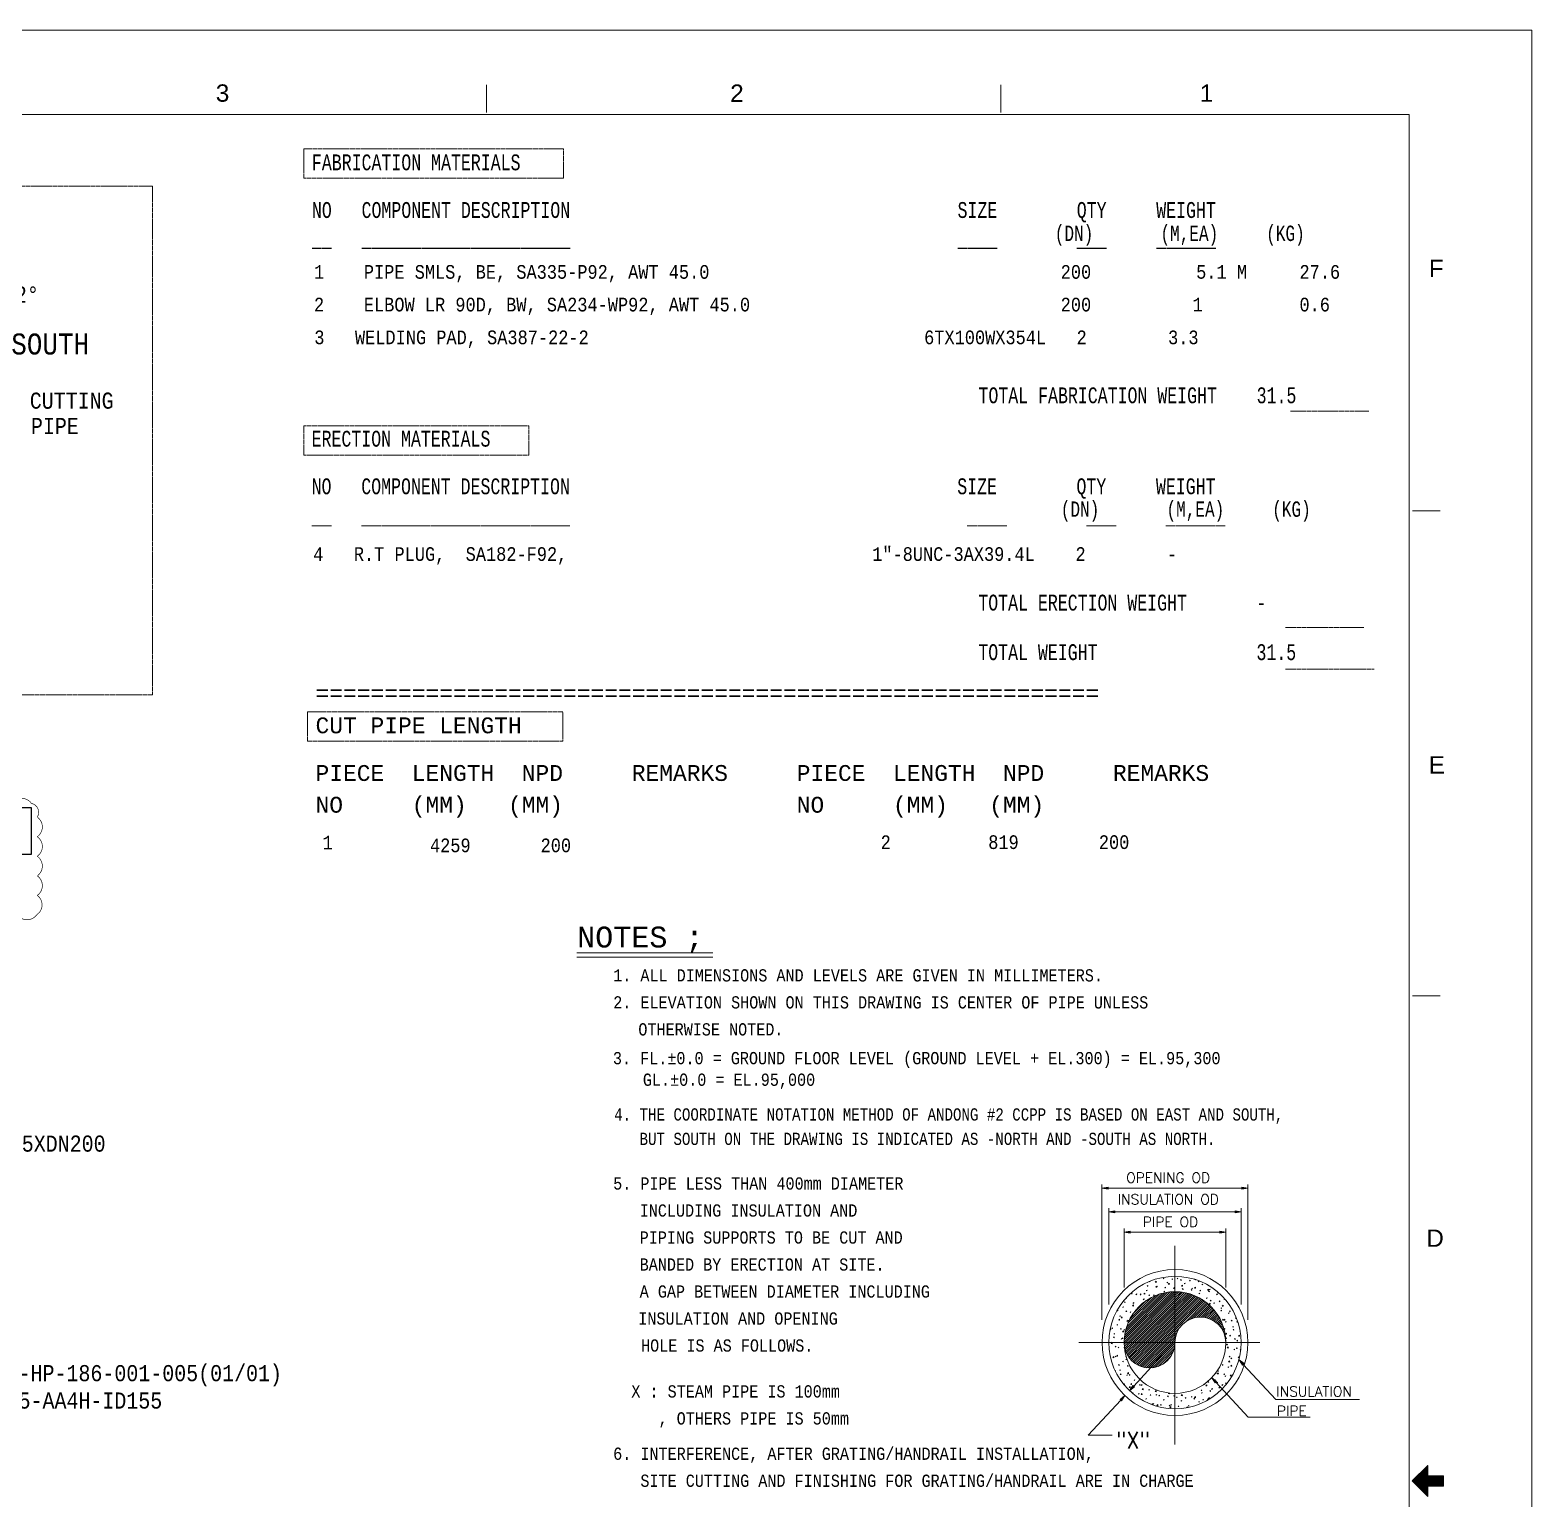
# Model space of a CAD drawing. Header units: inches. Extents: x 1155 to 1996, y 2 to 596.
# Drawn here: x 1689 to 1995.9, y 295.4 to 595.6 of the extents above; entities that cross this region are included whole.
import ezdxf
from ezdxf.enums import TextEntityAlignment as Align

# ---------------------------------------------------------------- set-up
doc = ezdxf.new("R2010")
doc.units = ezdxf.units.IN
doc.header["$MEASUREMENT"] = 0
doc.linetypes.add('Solid', pattern=[1, 1, 0])
for name, color, linetype in [('1', 7, 'Continuous'), ('13', 7, 'Continuous'), ('2', 2, 'Continuous'), ('3', 7, 'Continuous'), ('4', 7, 'Continuous'), ('BG 0 -1', 7, 'Continuous'), ('FRAME', 7, 'Continuous'), ('ISO-TEXT', 7, 'Continuous'), ('MAT-LIST', 7, 'Continuous'), ('Rev.4', 6, 'Continuous')]:
    doc.layers.add(name, color=color, linetype=linetype)
for name, color, linetype, lineweight in [('borderText', 2, 'Solid', 13), ('dimension', 2, 'Solid', 13), ('message', 2, 'Solid', 13)]:
    doc.layers.add(name, color=color, linetype=linetype, lineweight=lineweight)
doc.styles.add('Arial', font='arial.ttf')
doc.styles.add('fixedText', font='MONOTXT8.shx', dxfattribs={"width": 0.85})
doc.styles.add('MONOTXT', font='MONOTXT.shx', dxfattribs={"width": 0.8})
doc.styles.add('ROMANS', font='romans.shx', dxfattribs={"width": 0.8})

msp = doc.modelspace()

# ---------------------------------------------------------------- hatches: boundary and pattern name
at = {"layer": '13', "linetype": 'Continuous', "lineweight": 0}
for points in [[(1909.27, 359.09), (1909.27, 358.68), (1908.02, 358.89)], [(1936.61, 359.09), (1936.61, 358.68), (1937.86, 358.89)], [(1910.66, 354.24), (1910.66, 353.83), (1909.41, 354.03)], [(1935.21, 354.24), (1935.21, 353.83), (1936.46, 354.03)], [(1913.8, 350.1), (1913.8, 349.68), (1912.55, 349.89)], [(1932.08, 350.1), (1932.08, 349.68), (1933.33, 349.89)]]:
    msp.add_hatch(color=4, dxfattribs=at).paths.add_polyline_path(points)
at = {"layer": '4', "linetype": 'Continuous', "lineweight": 0}
for points in [[(1936.73, 322.74), (1936.05, 323.8), (1937.05, 323.03)], [(1931.13, 319.09), (1930.45, 320.15), (1931.45, 319.38)], [(1911.71, 315.72), (1912.71, 316.49), (1912.01, 315.44)], [(1914.66, 318.28), (1913.66, 317.5), (1914.36, 318.57)]]:
    msp.add_hatch(color=4, dxfattribs=at).paths.add_polyline_path(points)

# ---------------------------------------------------------------- linework, layer by layer
at = {"color": 4, "linetype": 'Continuous', "lineweight": 0}
for p, q in [((1922.93, 342.27), (1922.93, 327.34)), ((1912.55, 327.42), (1922.86, 337.74)), ((1912.56, 327.88), (1922.41, 337.73)), ((1912.6, 328.35), (1921.93, 337.69)), ((1917.06, 338), (1917.23, 338.07)), ((1917.06, 338), (1917.18, 337.92)), ((1917.18, 337.92), (1917.23, 338.07)), ((1917.27, 338.85), (1917.38, 338.99)), ((1917.27, 338.85), (1917.42, 338.84)), ((1917.42, 338.84), (1917.38, 338.99)), ((1917.67, 339.8), (1917.78, 339.73)), ((1917.78, 339.73), (1917.83, 339.88)), ((1918.92, 339.7), (1919.11, 339.9)), ((1918.92, 339.7), (1919.13, 339.67)), ((1919.06, 338.69), (1919.18, 338.84)), ((1919.06, 338.69), (1919.21, 338.68)), ((1919.13, 339.67), (1919.11, 339.9)), ((1919.16, 338.8), (1919.33, 338.88)), ((1919.16, 338.8), (1919.28, 338.73)), ((1919.21, 338.68), (1919.18, 338.84)), ((1919.28, 338.73), (1919.33, 338.88)), ((1920.51, 340.42), (1920.62, 340.57)), ((1920.51, 340.42), (1920.66, 340.4)), ((1920.66, 340.4), (1920.62, 340.57)), ((1920.65, 337.8), (1920.82, 337.87)), ((1920.65, 337.8), (1920.77, 337.72)), ((1920.77, 337.72), (1920.82, 337.87)), ((1920.85, 338.54), (1920.97, 338.68)), ((1920.85, 338.54), (1921, 338.53)), ((1921, 338.53), (1920.97, 338.68)), ((1921.26, 339.62), (1921.43, 339.68)), ((1921.26, 339.62), (1921.38, 339.53)), ((1921.38, 339.53), (1921.43, 339.68)), ((1921.58, 339.29), (1921.78, 339.49)), ((1921.58, 339.29), (1921.81, 339.25)), ((1921.81, 339.25), (1921.78, 339.49)), ((1922.3, 340.27), (1922.42, 340.4)), ((1922.3, 340.27), (1922.45, 340.25)), ((1922.45, 340.25), (1922.42, 340.4)), ((1922.65, 338.38), (1922.77, 338.53)), ((1922.65, 338.38), (1922.8, 338.37)), ((1922.75, 338.6), (1922.92, 338.68)), ((1922.75, 338.6), (1922.87, 338.53)), ((1922.8, 338.37), (1922.77, 338.53)), ((1922.87, 338.53), (1922.92, 338.68)), ((1922.93, 337.37), (1923.3, 337.73)), ((1922.93, 336.93), (1923.72, 337.7)), ((1922.93, 336.49), (1924.12, 337.67)), ((1923.36, 340.42), (1923.53, 340.49)), ((1923.36, 340.42), (1923.48, 340.34)), ((1923.48, 340.34), (1923.53, 340.49)), ((1924.1, 340.1), (1924.21, 340.25)), ((1924.1, 340.1), (1924.25, 340.09)), ((1924.25, 340.09), (1924.21, 340.25)), ((1924.26, 338.88), (1924.45, 339.08)), ((1924.26, 338.88), (1924.47, 338.84)), ((1924.35, 337.64), (1924.42, 337.67)), ((1924.41, 337.63), (1924.42, 337.67)), ((1924.43, 338.23), (1924.56, 338.37)), ((1924.43, 338.23), (1924.58, 338.22)), ((1924.47, 338.84), (1924.45, 339.08)), ((1924.58, 338.22), (1924.56, 338.37)), ((1924.85, 339.42), (1925.02, 339.48)), ((1924.85, 339.42), (1924.97, 339.33)), ((1924.97, 339.33), (1925.02, 339.48)), ((1925.88, 339.94), (1926.01, 340.09)), ((1925.88, 339.94), (1926.03, 339.93)), ((1926.03, 339.93), (1926.01, 340.09)), ((1926.23, 338.07), (1926.35, 338.22)), ((1926.23, 338.07), (1926.38, 338.05)), ((1926.35, 338.4), (1926.52, 338.48)), ((1926.35, 338.4), (1926.47, 338.33)), ((1926.38, 338.05), (1926.35, 338.22)), ((1926.47, 338.33), (1926.52, 338.48)), ((1926.92, 338.47), (1927.12, 338.67)), ((1926.92, 338.47), (1927.15, 338.43)), ((1926.95, 340.22), (1927.01, 340.24)), ((1926.95, 340.22), (1927.07, 340.14)), ((1927.07, 340.14), (1927.1, 340.22)), ((1927.15, 338.43), (1927.12, 338.67)), ((1927.68, 339.79), (1927.8, 339.93)), ((1927.68, 339.79), (1927.82, 339.78)), ((1927.82, 339.78), (1927.8, 339.93)), ((1928.02, 337.92), (1928.15, 338.05)), ((1928.02, 337.92), (1928.17, 337.89)), ((1928.17, 337.89), (1928.15, 338.05)), ((1928.45, 339.22), (1928.62, 339.28)), ((1928.45, 339.22), (1928.57, 339.13)), ((1928.57, 339.13), (1928.62, 339.28)), ((1929.58, 338.05), (1929.78, 338.25)), ((1929.58, 338.05), (1929.81, 338.02)), ((1929.81, 338.02), (1929.78, 338.25)), ((1929.82, 337.75), (1929.93, 337.89)), ((1929.82, 337.75), (1929.97, 337.74)), ((1929.93, 338.2), (1930.11, 338.28)), ((1929.93, 338.2), (1930.06, 338.13)), ((1929.97, 337.74), (1929.93, 337.89)), ((1930.06, 338.13), (1930.11, 338.28)), ((1931.61, 337.59), (1931.67, 337.68)), ((1912.25, 334.58), (1912.42, 334.64)), ((1912.25, 334.58), (1912.37, 334.49)), ((1912.37, 334.49), (1912.42, 334.64)), ((1912.58, 335.57), (1912.7, 335.7)), ((1912.58, 335.57), (1912.73, 335.55)), ((1912.66, 328.85), (1921.43, 337.63)), ((1912.73, 335.55), (1912.7, 335.7)), ((1912.75, 329.39), (1920.9, 337.54)), ((1912.87, 336.38), (1912.98, 336.3)), ((1912.88, 329.97), (1920.32, 337.4)), ((1912.9, 336.4), (1913.03, 336.45)), ((1912.92, 327.34), (1922.93, 337.37)), ((1912.98, 336.3), (1913.03, 336.45)), ((1913.07, 330.59), (1919.7, 337.22)), ((1913.32, 331.29), (1919, 336.97)), ((1913.36, 327.34), (1922.93, 336.93)), ((1913.71, 332.12), (1918.17, 336.58)), ((1913.8, 327.34), (1922.93, 336.49)), ((1914.02, 337.28), (1914.15, 337.43)), ((1914.02, 337.28), (1914.17, 337.27)), ((1914.17, 337.27), (1914.15, 337.43)), ((1914.25, 327.34), (1922.93, 336.04)), ((1914.25, 334.83), (1914.43, 335.04)), ((1914.25, 334.83), (1914.47, 334.8)), ((1914.35, 335.38), (1914.52, 335.45)), ((1914.35, 335.38), (1914.47, 335.3)), ((1914.36, 333.22), (1917.07, 335.93)), ((1914.37, 335.4), (1914.5, 335.55)), ((1914.37, 335.4), (1914.52, 335.39)), ((1914.47, 334.8), (1914.43, 335.04)), ((1914.47, 335.3), (1914.52, 335.45)), ((1914.52, 335.39), (1914.5, 335.55)), ((1914.68, 327.34), (1922.93, 335.6)), ((1914.96, 337.19), (1915.13, 337.27)), ((1914.96, 337.19), (1915.08, 337.12)), ((1915.08, 337.12), (1915.13, 337.27)), ((1915.12, 327.34), (1922.93, 335.15)), ((1915.57, 327.34), (1922.93, 334.72)), ((1915.82, 337.13), (1915.93, 337.27)), ((1915.82, 337.13), (1915.97, 337.12)), ((1915.97, 337.12), (1915.93, 337.27)), ((1916.17, 335.24), (1916.28, 335.39)), ((1916.17, 335.24), (1916.18, 335.24)), ((1916.3, 335.34), (1916.28, 335.39)), ((1916.45, 336.19), (1916.62, 336.25)), ((1916.45, 336.19), (1916.57, 336.1)), ((1916.57, 336.1), (1916.62, 336.25)), ((1916.58, 337.27), (1916.77, 337.47)), ((1916.58, 337.27), (1916.8, 337.23)), ((1916.8, 337.23), (1916.77, 337.47)), ((1917.61, 336.97), (1917.73, 337.12)), ((1917.61, 336.97), (1917.76, 336.95)), ((1917.76, 336.95), (1917.73, 337.12)), ((1918.55, 336.99), (1918.72, 337.07)), ((1918.55, 336.99), (1918.67, 336.92)), ((1918.67, 336.92), (1918.72, 337.07)), ((1922.93, 336.04), (1924.51, 337.62)), ((1922.93, 335.6), (1924.88, 337.55)), ((1922.93, 335.15), (1925.26, 337.48)), ((1922.93, 334.72), (1925.61, 337.39)), ((1922.93, 334.28), (1925.96, 337.29)), ((1922.93, 333.83), (1926.28, 337.18)), ((1922.93, 333.39), (1926.61, 337.07)), ((1922.93, 332.95), (1926.93, 336.94)), ((1922.93, 332.5), (1927.23, 336.8)), ((1922.93, 332.07), (1927.53, 336.67)), ((1922.93, 331.63), (1927.83, 336.52)), ((1922.93, 331.18), (1928.11, 336.35)), ((1922.93, 330.74), (1928.4, 336.19)), ((1922.93, 330.3), (1928.66, 336.02)), ((1922.93, 329.85), (1928.92, 335.84)), ((1925.06, 331.54), (1929.18, 335.65)), ((1926.08, 332.13), (1929.43, 335.47)), ((1926.77, 332.37), (1929.67, 335.27)), ((1927.33, 332.48), (1929.91, 335.05)), ((1927.82, 332.53), (1930.13, 334.84)), ((1927.83, 337.4), (1928.01, 337.47)), ((1927.83, 337.4), (1927.96, 337.32)), ((1927.96, 337.32), (1928.01, 337.47)), ((1928.27, 332.54), (1930.36, 334.63)), ((1928.47, 336.14), (1928.5, 336.18)), ((1928.5, 336.13), (1928.5, 336.18)), ((1929.33, 336.39), (1929.51, 336.47)), ((1929.33, 336.39), (1929.45, 336.32)), ((1929.45, 336.32), (1929.51, 336.47)), ((1929.92, 335.2), (1930.12, 335.4)), ((1929.92, 335.2), (1930.15, 335.17)), ((1930.15, 335.17), (1930.12, 335.4)), ((1930.16, 335.88), (1930.28, 336.02)), ((1930.16, 335.88), (1930.31, 335.85)), ((1930.31, 335.85), (1930.28, 336.02)), ((1930.82, 335.39), (1931, 335.45)), ((1930.82, 335.39), (1930.95, 335.3)), ((1930.95, 335.3), (1931, 335.45)), ((1931.43, 337.2), (1931.61, 337.27)), ((1931.43, 337.2), (1931.56, 337.12)), ((1931.56, 337.12), (1931.61, 337.27)), ((1931.61, 337.59), (1931.76, 337.58)), ((1931.76, 337.58), (1931.76, 337.6)), ((1931.96, 335.72), (1932.08, 335.85)), ((1931.96, 335.72), (1932.11, 335.7)), ((1932.11, 335.7), (1932.08, 335.85)), ((1932.58, 334.79), (1932.78, 334.99)), ((1932.58, 334.79), (1932.81, 334.75)), ((1932.81, 334.75), (1932.78, 334.99)), ((1932.92, 336.19), (1933.1, 336.27)), ((1932.92, 336.19), (1933.05, 336.12)), ((1933.05, 336.12), (1933.1, 336.27)), ((1911.13, 333.84), (1911.26, 333.98)), ((1911.13, 333.84), (1911.28, 333.83)), ((1911.28, 333.83), (1911.26, 333.98)), ((1911.48, 331.95), (1911.6, 332.1)), ((1911.48, 331.95), (1911.63, 331.94)), ((1911.63, 331.94), (1911.6, 332.1)), ((1911.63, 332.77), (1911.81, 332.83)), ((1911.63, 332.77), (1911.76, 332.68)), ((1911.76, 332.68), (1911.81, 332.83)), ((1911.91, 332.4), (1912.1, 332.6)), ((1911.91, 332.4), (1912.13, 332.37)), ((1912.13, 332.37), (1912.1, 332.6)), ((1912.92, 333.68), (1913.05, 333.83)), ((1912.92, 333.68), (1913.07, 333.67)), ((1913.07, 333.67), (1913.05, 333.83)), ((1913.13, 331.75), (1913.31, 331.83)), ((1913.13, 331.75), (1913.26, 331.68)), ((1913.26, 331.68), (1913.31, 331.83)), ((1913.27, 331.8), (1913.4, 331.94)), ((1913.27, 331.8), (1913.42, 331.79)), ((1913.42, 331.79), (1913.4, 331.94)), ((1913.75, 333.57), (1913.92, 333.64)), ((1913.75, 333.57), (1913.86, 333.49)), ((1913.86, 333.49), (1913.92, 333.64)), ((1916.01, 327.34), (1922.93, 334.28)), ((1916.45, 327.34), (1922.93, 333.83)), ((1916.9, 327.34), (1922.93, 333.39)), ((1917.33, 327.34), (1922.93, 332.95)), ((1917.78, 327.34), (1922.93, 332.5)), ((1918.22, 327.34), (1922.93, 332.07)), ((1918.66, 327.34), (1922.93, 331.63)), ((1928.68, 332.52), (1930.57, 334.39)), ((1929.07, 332.45), (1930.78, 334.17)), ((1929.43, 332.38), (1930.98, 333.93)), ((1929.77, 332.28), (1931.18, 333.68)), ((1930.1, 332.15), (1931.37, 333.43)), ((1930.41, 332.02), (1931.55, 333.17)), ((1930.7, 331.87), (1931.72, 332.89)), ((1930.97, 331.7), (1931.9, 332.62)), ((1931.23, 331.52), (1932.05, 332.34)), ((1931.47, 331.33), (1932.21, 332.05)), ((1931.71, 331.12), (1932.35, 331.75)), ((1932.31, 334.38), (1932.48, 334.45)), ((1932.31, 334.38), (1932.43, 334.3)), ((1932.31, 333.84), (1932.42, 333.98)), ((1932.31, 333.84), (1932.46, 333.82)), ((1932.46, 333.82), (1932.42, 333.98)), ((1932.43, 334.3), (1932.48, 334.45)), ((1932.65, 331.95), (1932.77, 332.1)), ((1932.65, 331.95), (1932.8, 331.94)), ((1932.8, 331.94), (1932.77, 332.1)), ((1932.92, 331.94), (1933.11, 332.14)), ((1932.92, 331.94), (1933.15, 331.9)), ((1933.15, 331.9), (1933.11, 332.14)), ((1933.2, 331.57), (1933.37, 331.63)), ((1933.2, 331.57), (1933.32, 331.48)), ((1933.32, 331.48), (1933.37, 331.63)), ((1933.81, 333.38), (1933.98, 333.44)), ((1933.81, 333.38), (1933.93, 333.29)), ((1933.93, 333.29), (1933.98, 333.44)), ((1934.1, 333.68), (1934.22, 333.82)), ((1934.1, 333.68), (1934.25, 333.67)), ((1934.25, 333.67), (1934.22, 333.82)), ((1934.45, 331.8), (1934.57, 331.94)), ((1934.45, 331.8), (1934.6, 331.78)), ((1934.6, 331.78), (1934.57, 331.94)), ((1935.3, 332.37), (1935.47, 332.44)), ((1935.3, 332.37), (1935.42, 332.29)), ((1935.42, 332.29), (1935.47, 332.43)), ((1935.58, 331.53), (1935.75, 331.69)), ((1935.58, 331.53), (1935.81, 331.49)), ((1935.81, 331.49), (1935.81, 331.5)), ((1909.67, 329.95), (1909.8, 329.93)), ((1909.7, 330.09), (1909.76, 330.17)), ((1909.8, 329.93), (1909.76, 330.17)), ((1910.03, 330.23), (1910.16, 330.38)), ((1910.03, 330.23), (1910.18, 330.22)), ((1910.18, 330.22), (1910.16, 330.38)), ((1910.38, 328.35), (1910.5, 328.49)), ((1910.42, 329.14), (1910.6, 329.2)), ((1910.42, 329.14), (1910.55, 329.05)), ((1910.53, 328.34), (1910.5, 328.49)), ((1910.55, 329.05), (1910.6, 329.2)), ((1911.03, 330.95), (1911.21, 331.02)), ((1911.03, 330.95), (1911.16, 330.87)), ((1911.16, 330.87), (1911.21, 331.02)), ((1911.83, 330.08), (1911.95, 330.22)), ((1911.83, 330.08), (1911.97, 330.07)), ((1911.97, 330.07), (1911.95, 330.22)), ((1912.23, 329.55), (1912.43, 329.75)), ((1912.23, 329.55), (1912.46, 329.52)), ((1912.46, 329.52), (1912.43, 329.75)), ((1912.52, 329.94), (1912.7, 330.02)), ((1912.52, 329.94), (1912.65, 329.87)), ((1912.65, 329.87), (1912.7, 330.02)), ((1919.11, 327.34), (1922.93, 331.18)), ((1919.55, 327.34), (1922.93, 330.74)), ((1919.98, 327.34), (1922.93, 330.3)), ((1920.43, 327.34), (1922.93, 329.85)), ((1920.87, 327.34), (1922.93, 329.42)), ((1921.31, 327.34), (1922.93, 328.98)), ((1921.76, 327.34), (1922.93, 328.53)), ((1922.93, 329.42), (1923.95, 330.42)), ((1922.93, 328.98), (1923.36, 329.39)), ((1922.93, 328.53), (1923.12, 328.72)), ((1931.93, 330.89), (1932.48, 331.45)), ((1932.13, 330.65), (1932.61, 331.14)), ((1932.33, 330.4), (1932.73, 330.82)), ((1932.51, 330.14), (1932.85, 330.48)), ((1932.67, 329.87), (1932.95, 330.14)), ((1932.82, 329.58), (1933.03, 329.79)), ((1932.96, 329.27), (1933.12, 329.43)), ((1933, 330.08), (1933.12, 330.22)), ((1933, 330.08), (1933.15, 330.07)), ((1933.07, 328.94), (1933.18, 329.05)), ((1933.15, 330.07), (1933.12, 330.22)), ((1933.17, 328.6), (1933.25, 328.67)), ((1933.25, 329.09), (1933.45, 329.29)), ((1933.25, 329.09), (1933.47, 329.05)), ((1933.47, 329.05), (1933.45, 329.29)), ((1934.08, 328.74), (1934.26, 328.82)), ((1934.08, 328.74), (1934.21, 328.65)), ((1934.21, 328.65), (1934.26, 328.82)), ((1934.68, 330.55), (1934.86, 330.63)), ((1934.68, 330.55), (1934.81, 330.48)), ((1934.8, 329.92), (1934.91, 330.07)), ((1934.8, 329.92), (1934.95, 329.9)), ((1934.81, 330.48), (1934.86, 330.63)), ((1934.95, 329.9), (1934.91, 330.07)), ((1935.92, 328.68), (1936.11, 328.88)), ((1935.92, 328.68), (1936.15, 328.64)), ((1936.15, 328.64), (1936.11, 328.88)), ((1936.18, 329.55), (1936.27, 329.59)), ((1936.18, 329.55), (1936.3, 329.47)), ((1908.02, 327.34), (1922.93, 327.34)), ((1909.81, 327.33), (1909.87, 327.35)), ((1909.81, 327.33), (1909.93, 327.24)), ((1909.87, 327.35), (1909.98, 327.39)), ((1909.9, 327.12), (1910.1, 327.32)), ((1909.9, 327.12), (1910.12, 327.08)), ((1909.93, 327.24), (1909.97, 327.35)), ((1909.97, 327.35), (1909.98, 327.39)), ((1910.12, 327.08), (1910.1, 327.32)), ((1910.38, 328.35), (1910.53, 328.34)), ((1910.73, 326.47), (1910.85, 326.62)), ((1910.73, 326.47), (1910.88, 326.45)), ((1910.88, 326.45), (1910.85, 326.62)), ((1911.31, 326.32), (1911.48, 326.39)), ((1911.31, 326.32), (1911.43, 326.24)), ((1911.43, 326.24), (1911.48, 326.39)), ((1911.92, 328.13), (1912.1, 328.2)), ((1911.92, 328.13), (1912.03, 328.05)), ((1912.03, 328.05), (1912.1, 328.2)), ((1912.17, 328.19), (1912.3, 328.34)), ((1912.17, 328.19), (1912.32, 328.18)), ((1912.32, 328.18), (1912.3, 328.34)), ((1912.52, 326.32), (1912.6, 326.4)), ((1912.52, 326.32), (1912.6, 326.3)), ((1912.56, 326.99), (1912.92, 327.34)), ((1912.61, 326.59), (1913.36, 327.34)), ((1912.67, 326.22), (1913.8, 327.34)), ((1912.76, 325.87), (1914.25, 327.34)), ((1912.87, 325.54), (1914.68, 327.34)), ((1913, 325.23), (1915.12, 327.34)), ((1913.15, 324.93), (1915.57, 327.34)), ((1913.31, 324.64), (1916.01, 327.34)), ((1913.48, 324.38), (1916.45, 327.34)), ((1913.67, 324.13), (1916.9, 327.34)), ((1913.87, 323.88), (1917.33, 327.34)), ((1914.08, 323.65), (1917.78, 327.34)), ((1914.32, 323.44), (1918.22, 327.34)), ((1914.56, 323.24), (1918.66, 327.34)), ((1914.81, 323.05), (1919.11, 327.34)), ((1915.08, 322.88), (1919.55, 327.34)), ((1915.37, 322.73), (1919.98, 327.34)), ((1915.67, 322.59), (1920.43, 327.34)), ((1915.98, 322.45), (1920.87, 327.34)), ((1916.32, 322.35), (1921.31, 327.34)), ((1916.67, 322.27), (1921.76, 327.34)), ((1917.05, 322.2), (1922.2, 327.34)), ((1917.45, 322.17), (1922.63, 327.34)), ((1917.88, 322.15), (1922.93, 327.2)), ((1918.36, 322.19), (1922.9, 326.73)), ((1918.9, 322.28), (1922.81, 326.19)), ((1919.53, 322.47), (1922.62, 325.57)), ((1922.2, 327.34), (1922.93, 328.09)), ((1922.63, 327.34), (1922.93, 327.64)), ((1922.93, 328.09), (1923, 328.15)), ((1922.93, 327.64), (1922.95, 327.65)), ((1933.25, 328.24), (1933.28, 328.28)), ((1933.31, 327.85), (1933.32, 327.87)), ((1933.33, 327.35), (1937.86, 327.35)), ((1933.35, 328.19), (1933.47, 328.34)), ((1933.35, 328.19), (1933.5, 328.18)), ((1933.5, 328.18), (1933.47, 328.34)), ((1933.47, 326.93), (1933.65, 327)), ((1933.47, 326.93), (1933.6, 326.84)), ((1933.58, 326.24), (1933.78, 326.44)), ((1933.58, 326.24), (1933.81, 326.2)), ((1933.6, 326.84), (1933.65, 327)), ((1933.7, 326.32), (1933.81, 326.45)), ((1933.7, 326.32), (1933.85, 326.3)), ((1933.81, 326.2), (1933.78, 326.44)), ((1933.85, 326.3), (1933.81, 326.45)), ((1934.96, 325.93), (1935.13, 325.99)), ((1934.96, 325.93), (1935.08, 325.84)), ((1935.08, 325.84), (1935.13, 325.99)), ((1935.13, 328.04), (1935.26, 328.18)), ((1935.13, 328.04), (1935.28, 328.03)), ((1935.28, 328.03), (1935.26, 328.18)), ((1935.48, 326.15), (1935.61, 326.3)), ((1935.48, 326.15), (1935.63, 326.14)), ((1935.57, 327.74), (1935.75, 327.8)), ((1935.57, 327.74), (1935.7, 327.65)), ((1935.63, 326.14), (1935.61, 326.3)), ((1935.7, 327.65), (1935.75, 327.8)), ((1936.25, 325.83), (1936.4, 325.98)), ((1936.25, 325.83), (1936.37, 325.8)), ((1910.22, 322.74), (1910.27, 322.77)), ((1910.23, 324.27), (1910.43, 324.47)), ((1910.23, 324.27), (1910.46, 324.23)), ((1910.25, 322.69), (1910.27, 322.77)), ((1910.46, 324.23), (1910.43, 324.47)), ((1910.7, 324.5), (1910.87, 324.58)), ((1910.7, 324.5), (1910.82, 324.42)), ((1910.82, 324.42), (1910.87, 324.58)), ((1911.07, 324.59), (1911.2, 324.74)), ((1911.07, 324.59), (1911.22, 324.58)), ((1911.22, 324.58), (1911.2, 324.74)), ((1911.42, 322.72), (1911.55, 322.85)), ((1911.42, 322.72), (1911.57, 322.7)), ((1911.57, 322.7), (1911.55, 322.85)), ((1912.2, 323.5), (1912.37, 323.57)), ((1912.2, 323.5), (1912.32, 323.42)), ((1912.32, 323.42), (1912.37, 323.57)), ((1912.87, 324.43), (1912.93, 324.52)), ((1912.87, 324.43), (1912.97, 324.43)), ((1912.9, 323.85), (1913.08, 324.04)), ((1912.9, 323.85), (1913.12, 323.82)), ((1913.12, 323.82), (1913.1, 324)), ((1913.22, 322.55), (1913.33, 322.7)), ((1913.22, 322.55), (1913.36, 322.54)), ((1913.36, 322.54), (1913.33, 322.7)), ((1913.68, 322.49), (1913.73, 322.52)), ((1913.68, 322.49), (1913.78, 322.42)), ((1920.36, 322.87), (1922.23, 324.73)), ((1932.6, 322.7), (1932.71, 322.85)), ((1932.6, 322.7), (1932.75, 322.69)), ((1932.75, 322.69), (1932.71, 322.85)), ((1933.75, 322.3), (1933.92, 322.37)), ((1933.75, 322.3), (1933.87, 322.22)), ((1933.87, 322.22), (1933.92, 322.37)), ((1933.91, 323.39), (1934.11, 323.59)), ((1933.91, 323.39), (1934.13, 323.35)), ((1934.03, 324.43), (1934.16, 324.58)), ((1934.03, 324.43), (1934.18, 324.42)), ((1934.13, 323.35), (1934.11, 323.59)), ((1934.18, 324.42), (1934.16, 324.58)), ((1934.36, 324.12), (1934.53, 324.18)), ((1934.36, 324.12), (1934.48, 324.03)), ((1934.38, 322.55), (1934.51, 322.69)), ((1934.38, 322.55), (1934.53, 322.54)), ((1934.48, 324.03), (1934.53, 324.18)), ((1934.53, 322.54), (1934.51, 322.69)), ((1935.83, 324.28), (1935.96, 324.42)), ((1935.83, 324.28), (1935.98, 324.27)), ((1935.98, 324.27), (1935.96, 324.42)), ((1910.71, 321.57), (1910.76, 321.62)), ((1910.78, 321.42), (1910.76, 321.62)), ((1911.58, 321.69), (1911.76, 321.75)), ((1911.58, 321.69), (1911.71, 321.6)), ((1911.71, 321.6), (1911.76, 321.75)), ((1911.77, 320.83), (1911.88, 320.98)), ((1911.77, 320.83), (1911.92, 320.82)), ((1911.92, 320.82), (1911.88, 320.98)), ((1913.07, 320.68), (1913.25, 320.75)), ((1913.07, 320.68), (1913.2, 320.59)), ((1913.2, 320.59), (1913.25, 320.75)), ((1913.23, 321), (1913.42, 321.2)), ((1913.23, 321), (1913.46, 320.97)), ((1913.46, 320.97), (1913.42, 321.2)), ((1913.56, 320.68), (1913.68, 320.82)), ((1913.56, 320.68), (1913.71, 320.67)), ((1913.71, 320.67), (1913.68, 320.82)), ((1914.57, 319.68), (1914.75, 319.74)), ((1914.57, 319.68), (1914.7, 319.59)), ((1914.7, 319.59), (1914.75, 319.74)), ((1929.7, 319.27), (1929.82, 319.4)), ((1929.7, 319.27), (1929.85, 319.25)), ((1929.85, 319.25), (1929.82, 319.4)), ((1931.03, 319.68), (1931.21, 319.74)), ((1931.03, 319.68), (1931.16, 319.59)), ((1931.16, 320.99), (1931.3, 320.98)), ((1931.16, 319.59), (1931.21, 319.74)), ((1931.23, 321.08), (1931.27, 321.13)), ((1931.3, 320.98), (1931.27, 321.13)), ((1931.5, 319.1), (1931.61, 319.25)), ((1931.58, 320.95), (1931.77, 321.15)), ((1931.58, 320.95), (1931.8, 320.92)), ((1931.65, 319.09), (1931.61, 319.25)), ((1931.65, 321.49), (1931.82, 321.55)), ((1931.65, 321.49), (1931.77, 321.4)), ((1931.77, 321.4), (1931.82, 321.55)), ((1931.8, 320.92), (1931.77, 321.15)), ((1932.93, 320.83), (1933.06, 320.97)), ((1932.93, 320.83), (1933.08, 320.82)), ((1933.08, 320.82), (1933.06, 320.97)), ((1933.13, 320.49), (1933.31, 320.55)), ((1933.13, 320.49), (1933.26, 320.4)), ((1933.26, 320.4), (1933.31, 320.55)), ((1934.25, 320.54), (1934.45, 320.74)), ((1934.25, 320.54), (1934.47, 320.5)), ((1934.47, 320.5), (1934.45, 320.74)), ((1912.25, 319.07), (1912.23, 319.09)), ((1912.47, 318.87), (1912.65, 318.93)), ((1912.47, 318.87), (1912.6, 318.78)), ((1912.6, 318.78), (1912.65, 318.93)), ((1913.56, 318.15), (1913.76, 318.35)), ((1913.56, 318.15), (1913.78, 318.12)), ((1913.78, 318.12), (1913.76, 318.35)), ((1913.91, 318.79), (1914.03, 318.94)), ((1913.91, 318.79), (1914.06, 318.78)), ((1913.96, 317.87), (1914.13, 317.93)), ((1913.96, 317.87), (1914.08, 317.78)), ((1914.06, 318.78), (1914.03, 318.94)), ((1914.08, 317.78), (1914.13, 317.93)), ((1914.28, 316.95), (1914.37, 317.05)), ((1914.35, 316.9), (1914.41, 316.9)), ((1914.41, 316.9), (1914.37, 317.05)), ((1915.45, 316.85), (1915.62, 316.92)), ((1915.45, 316.85), (1915.57, 316.77)), ((1915.57, 316.77), (1915.62, 316.92)), ((1915.7, 318.64), (1915.82, 318.78)), ((1915.7, 318.64), (1915.85, 318.63)), ((1915.85, 318.63), (1915.82, 318.78)), ((1916.05, 316.75), (1916.17, 316.9)), ((1916.05, 316.75), (1916.2, 316.74)), ((1916.06, 318.67), (1916.23, 318.73)), ((1916.06, 318.67), (1916.18, 318.58)), ((1916.2, 316.74), (1916.17, 316.9)), ((1916.18, 318.58), (1916.23, 318.73)), ((1916.23, 317.74), (1916.42, 317.94)), ((1916.23, 317.74), (1916.46, 317.7)), ((1916.46, 317.7), (1916.42, 317.94)), ((1917.5, 318.48), (1917.51, 318.49)), ((1917.5, 318.48), (1917.52, 318.48)), ((1917.55, 317.67), (1917.72, 317.73)), ((1917.55, 317.67), (1917.67, 317.58)), ((1917.67, 317.58), (1917.72, 317.73)), ((1917.85, 316.6), (1917.96, 316.74)), ((1917.85, 316.6), (1918, 316.59)), ((1918, 316.59), (1917.96, 316.74)), ((1918.9, 317.33), (1919.1, 317.53)), ((1918.9, 317.33), (1919.12, 317.29)), ((1919.05, 316.65), (1919.22, 316.72)), ((1919.05, 316.65), (1919.17, 316.57)), ((1919.12, 317.29), (1919.1, 317.53)), ((1919.17, 316.57), (1919.22, 316.72)), ((1919.63, 316.44), (1919.76, 316.59)), ((1919.63, 316.44), (1919.78, 316.43)), ((1919.78, 316.43), (1919.76, 316.59)), ((1921.43, 316.29), (1921.55, 316.43)), ((1921.43, 316.29), (1921.58, 316.27)), ((1921.58, 316.27), (1921.55, 316.43)), ((1921.57, 316.92), (1921.68, 317.03)), ((1921.57, 316.92), (1921.8, 316.88)), ((1921.8, 316.88), (1921.77, 317.02)), ((1922.63, 316.45), (1922.81, 316.52)), ((1922.63, 316.45), (1922.76, 316.37)), ((1922.76, 316.37), (1922.81, 316.52)), ((1923.22, 316.13), (1923.35, 316.27)), ((1923.37, 316.12), (1923.35, 316.27)), ((1924.23, 316.49), (1924.43, 316.7)), ((1924.23, 316.49), (1924.46, 316.47)), ((1924.46, 316.47), (1924.43, 316.7)), ((1926.23, 316.25), (1926.41, 316.32)), ((1926.23, 316.25), (1926.36, 316.17)), ((1926.36, 316.17), (1926.41, 316.32)), ((1926.91, 316.08), (1927.1, 316.29)), ((1927.12, 316.05), (1927.1, 316.29)), ((1928.26, 317.54), (1928.37, 317.68)), ((1928.26, 317.54), (1928.41, 317.53)), ((1928.33, 317.07), (1928.51, 317.13)), ((1928.33, 317.07), (1928.46, 316.98)), ((1928.41, 317.53), (1928.37, 317.68)), ((1928.46, 316.98), (1928.51, 317.13)), ((1928.95, 318.87), (1929.06, 318.79)), ((1928.97, 318.88), (1929.11, 318.94)), ((1929.06, 318.79), (1929.11, 318.94)), ((1929.25, 318.52), (1929.43, 318.72)), ((1929.25, 318.52), (1929.46, 318.48)), ((1929.46, 318.48), (1929.43, 318.72)), ((1930.05, 317.38), (1930.17, 317.53)), ((1930.05, 317.38), (1930.2, 317.37)), ((1930.2, 317.37), (1930.17, 317.53)), ((1930.43, 317.87), (1930.61, 317.93)), ((1930.43, 317.87), (1930.56, 317.78)), ((1930.56, 317.78), (1930.61, 317.93)), ((1931.5, 319.1), (1931.65, 319.09)), ((1931.85, 317.23), (1931.96, 317.37)), ((1931.85, 317.23), (1931.91, 317.22)), ((1931.91, 318.1), (1932.11, 318.3)), ((1931.91, 318.1), (1932.13, 318.07)), ((1931.97, 317.28), (1931.96, 317.37)), ((1932.13, 318.07), (1932.11, 318.3)), ((1932.53, 318.68), (1932.71, 318.74)), ((1932.53, 318.68), (1932.66, 318.59)), ((1932.66, 318.59), (1932.71, 318.74)), ((1933.28, 318.95), (1933.41, 319.09)), ((1933.28, 318.95), (1933.43, 318.94)), ((1933.43, 318.94), (1933.41, 319.09)), ((1916.95, 315.85), (1917.12, 315.92)), ((1916.95, 315.85), (1917.07, 315.77)), ((1917.07, 315.77), (1917.12, 315.92)), ((1918.18, 314.72), (1918.31, 314.87)), ((1918.18, 314.72), (1918.33, 314.7)), ((1918.33, 314.7), (1918.31, 314.87)), ((1918.43, 314.84), (1918.61, 314.9)), ((1918.43, 314.84), (1918.56, 314.75)), ((1918.56, 314.75), (1918.61, 314.9)), ((1919.23, 314.48), (1919.42, 314.68)), ((1919.23, 314.48), (1919.46, 314.44)), ((1919.46, 314.44), (1919.42, 314.68)), ((1919.98, 314.57), (1920.11, 314.7)), ((1919.98, 314.57), (1920.13, 314.55)), ((1920.13, 314.55), (1920.11, 314.7)), ((1920.53, 315.65), (1920.71, 315.72)), ((1920.53, 315.65), (1920.66, 315.57)), ((1920.66, 315.57), (1920.71, 315.72)), ((1921.77, 314.4), (1921.9, 314.55)), ((1921.77, 314.4), (1921.92, 314.39)), ((1921.92, 314.39), (1921.9, 314.55)), ((1921.9, 314.07), (1922.1, 314.27)), ((1921.9, 314.07), (1922.12, 314.03)), ((1922.03, 314.64), (1922.21, 314.7)), ((1922.03, 314.64), (1922.16, 314.55)), ((1922.12, 314.03), (1922.1, 314.27)), ((1922.16, 314.55), (1922.21, 314.7)), ((1923.22, 316.13), (1923.37, 316.12)), ((1923.57, 314.25), (1923.68, 314.39)), ((1923.57, 314.25), (1923.72, 314.24)), ((1923.72, 314.24), (1923.68, 314.39)), ((1924.13, 315.44), (1924.31, 315.52)), ((1924.13, 315.44), (1924.26, 315.37)), ((1924.26, 315.37), (1924.31, 315.52)), ((1925.01, 315.97), (1925.13, 316.12)), ((1925.01, 315.97), (1925.16, 315.95)), ((1925.16, 315.95), (1925.13, 316.12)), ((1925.36, 314.09), (1925.48, 314.23)), ((1925.36, 314.09), (1925.51, 314.08)), ((1925.51, 314.08), (1925.48, 314.23)), ((1925.62, 314.44), (1925.8, 314.5)), ((1925.62, 314.44), (1925.75, 314.35)), ((1925.75, 314.35), (1925.8, 314.5)), ((1926.81, 315.82), (1926.93, 315.95)), ((1926.81, 315.82), (1926.96, 315.8)), ((1926.91, 316.08), (1927.12, 316.05)), ((1926.96, 315.8), (1926.93, 315.95)), ((1927.72, 315.24), (1927.9, 315.32)), ((1927.72, 315.24), (1927.85, 315.17)), ((1927.85, 315.17), (1927.9, 315.32)), ((1928.6, 315.65), (1928.72, 315.8)), ((1928.6, 315.65), (1928.75, 315.64)), ((1928.75, 315.64), (1928.72, 315.8)), ((1929.57, 315.67), (1929.77, 315.88)), ((1929.57, 315.67), (1929.72, 315.64)), ((1929.78, 315.69), (1929.77, 315.88)), ((1929.82, 316.05), (1930, 316.12)), ((1929.82, 316.05), (1929.95, 315.97)), ((1929.95, 315.97), (1930, 316.12))]:
    msp.add_line(p, q, dxfattribs=at)
for centre, start, end in [((1928.13, 327.35), 0, 180), ((1917.74, 327.35), 180, 0)]:
    msp.add_arc(centre, 5.2, start, end, dxfattribs=at)
at = {"layer": '1', "color": 4, "linetype": 'Continuous', "lineweight": 0}
for p, q in [((1800.73, 406.99), (1828.52, 406.99)), ((1800.73, 406.1), (1828.52, 406.1)), ((1922.93, 347.08), (1922.93, 306.53)), ((1940.31, 327.34), (1903.3, 327.34))]:
    msp.add_line(p, q, dxfattribs=at)
at = {"layer": '13', "color": 4, "linetype": 'Continuous', "lineweight": 0}
for p, q in [((1908.02, 331.97), (1908.02, 359.64)), ((1937.86, 331.97), (1937.86, 359.64)), ((1909.27, 358.89), (1936.61, 358.89)), ((1909.41, 335.14), (1909.41, 354.78)), ((1910.66, 354.03), (1935.21, 354.03)), ((1936.46, 335.14), (1936.46, 354.78)), ((1912.55, 338.63), (1912.55, 350.64)), ((1933.33, 338.63), (1933.33, 350.64)), ((1913.8, 349.89), (1932.08, 349.89))]:
    msp.add_line(p, q, dxfattribs=at)
at = {"layer": '13', "color": 4, "linetype": 'Continuous', "lineweight": 0, "flags": 128}
for points in [[(1909.27, 359.09), (1909.27, 358.68), (1908.02, 358.89)], [(1936.61, 359.09), (1936.61, 358.68), (1937.86, 358.89)], [(1910.66, 354.24), (1910.66, 353.83), (1909.41, 354.03)], [(1935.21, 354.24), (1935.21, 353.83), (1936.46, 354.03)], [(1913.8, 350.1), (1913.8, 349.68), (1912.55, 349.89)], [(1932.08, 350.1), (1932.08, 349.68), (1933.33, 349.89)]]:
    msp.add_lwpolyline(points, close=True, dxfattribs=at)
at = {"layer": '2', "color": 4}
msp.add_lwpolyline([(1662.11, 436.72), (1689.17, 436.72), (1689.17, 427.13), (1662.11, 427.13)], close=True, dxfattribs=at)
at = {"layer": '3', "color": 4, "linetype": 'Continuous', "lineweight": 0}
for radius in [14.91, 13.53, 10.39]:
    msp.add_circle((1922.94, 327.35), radius, dxfattribs=at)
at = {"layer": '4', "color": 4, "linetype": 'Continuous', "lineweight": 0}
for p, q in [((1914.51, 318.43), (1920.28, 324.68)), ((1936.9, 322.88), (1943.52, 315.73)), ((1931.3, 319.23), (1937.92, 312.07)), ((1960.65, 315.73), (1943.52, 315.73)), ((1950.55, 312.07), (1937.92, 312.07))]:
    msp.add_line(p, q, dxfattribs=at)
at = {"layer": '4', "color": 4, "linetype": 'Continuous', "lineweight": 0, "flags": 128}
for points in [[(1936.73, 322.74), (1936.05, 323.8), (1937.05, 323.03)], [(1931.13, 319.09), (1930.45, 320.15), (1931.45, 319.38)], [(1911.71, 315.72), (1912.71, 316.49), (1912.01, 315.44)], [(1914.66, 318.28), (1913.66, 317.5), (1914.36, 318.57)]]:
    msp.add_lwpolyline(points, close=True, dxfattribs=at)
msp.add_lwpolyline([(1911.86, 315.58), (1905.23, 308.42), (1910.07, 308.42)], dxfattribs=at)
at = {"layer": 'BG 0 -1', "color": 7, "linetype": 'Continuous', "lineweight": 9}
for p, q in [((1154.89, 595.63), (1995.89, 595.63)), ((1995.89, 595.63), (1995.89, 1.63)), ((1782.22, 578.8), (1782.22, 584.46)), ((1887.34, 578.8), (1887.34, 584.46)), ((1970.83, 578.38), (1180.01, 578.38)), ((1970.83, 19.74), (1970.83, 578.38)), ((1971.45, 497.34), (1977.11, 497.34)), ((1971.45, 398.2), (1977.11, 398.2)), ((1974.62, 302.24), (1971.44, 299.06)), ((1976.01, 298), (1973.19, 300.82)), ((1976.14, 298), (1973.26, 300.88)), ((1976.26, 298), (1973.32, 300.94)), ((1976.39, 298), (1973.38, 301)), ((1976.51, 298), (1973.44, 301.07)), ((1976.64, 298), (1973.51, 301.13)), ((1974.62, 300.14), (1973.57, 301.19)), ((1974.62, 300.27), (1973.63, 301.25)), ((1974.62, 300.39), (1973.69, 301.32)), ((1974.62, 300.52), (1973.76, 301.38)), ((1974.62, 300.64), (1973.82, 301.44)), ((1974.62, 300.77), (1973.88, 301.5)), ((1974.62, 300.89), (1973.94, 301.57)), ((1974.62, 301.02), (1974.01, 301.63)), ((1974.62, 301.14), (1974.07, 301.69)), ((1974.62, 301.27), (1974.13, 301.75)), ((1974.62, 301.39), (1974.19, 301.82)), ((1974.62, 301.52), (1974.26, 301.88)), ((1974.62, 301.64), (1974.32, 301.94)), ((1974.62, 301.77), (1974.38, 302)), ((1974.62, 301.89), (1974.44, 302.07)), ((1974.62, 302.02), (1974.51, 302.13)), ((1974.62, 302.14), (1974.57, 302.19)), ((1974.62, 300.12), (1974.62, 302.24)), ((1974.62, 295.89), (1971.44, 299.06)), ((1971.44, 299.06), (1974.62, 295.87)), ((1974.62, 296.01), (1971.51, 299.13)), ((1974.62, 296.14), (1971.57, 299.19)), ((1974.62, 296.26), (1971.63, 299.25)), ((1974.62, 296.39), (1971.69, 299.31)), ((1974.62, 296.51), (1971.76, 299.38)), ((1974.62, 296.64), (1971.82, 299.44)), ((1974.62, 296.76), (1971.88, 299.5)), ((1974.62, 296.89), (1971.94, 299.56)), ((1974.62, 297.01), (1972.01, 299.63)), ((1974.62, 297.14), (1972.07, 299.69)), ((1974.62, 297.26), (1972.13, 299.75)), ((1974.62, 297.39), (1972.19, 299.81)), ((1974.62, 297.51), (1972.26, 299.88)), ((1974.62, 297.64), (1972.32, 299.94)), ((1974.62, 297.76), (1972.38, 300)), ((1974.62, 297.89), (1972.44, 300.06)), ((1974.64, 298), (1972.51, 300.13)), ((1974.76, 298), (1972.57, 300.19)), ((1974.89, 298), (1972.63, 300.25)), ((1975.01, 298), (1972.69, 300.32)), ((1975.14, 298), (1972.76, 300.38)), ((1975.26, 298), (1972.82, 300.44)), ((1975.39, 298), (1972.88, 300.5)), ((1975.51, 298), (1972.94, 300.57)), ((1975.64, 298), (1973.01, 300.63)), ((1975.76, 298), (1973.07, 300.69)), ((1975.89, 298), (1973.13, 300.75)), ((1974.62, 300.12), (1977.8, 300.12)), ((1974.62, 295.87), (1974.62, 298)), ((1974.62, 298), (1977.8, 298)), ((1976.76, 298), (1974.64, 300.12)), ((1976.89, 298), (1974.77, 300.12)), ((1977.01, 298), (1974.89, 300.12)), ((1977.14, 298), (1975.02, 300.12)), ((1977.26, 298), (1975.14, 300.12)), ((1977.39, 298), (1975.27, 300.12)), ((1977.51, 298), (1975.39, 300.12)), ((1977.64, 298), (1975.52, 300.12)), ((1977.76, 298), (1975.64, 300.12)), ((1977.8, 298.08), (1975.77, 300.12)), ((1977.8, 298.21), (1975.89, 300.12)), ((1977.8, 298.33), (1976.02, 300.12)), ((1977.8, 298.46), (1976.14, 300.12)), ((1977.8, 298.58), (1976.27, 300.12)), ((1977.8, 298.71), (1976.39, 300.12)), ((1977.8, 298.83), (1976.52, 300.12)), ((1977.8, 298.96), (1976.64, 300.12)), ((1977.8, 299.08), (1976.77, 300.12)), ((1977.8, 299.21), (1976.89, 300.12)), ((1977.8, 299.33), (1977.02, 300.12)), ((1977.8, 299.46), (1977.14, 300.12)), ((1977.8, 299.58), (1977.27, 300.12)), ((1977.8, 299.71), (1977.39, 300.12)), ((1977.8, 299.83), (1977.52, 300.12)), ((1977.8, 299.96), (1977.64, 300.12)), ((1977.8, 300.08), (1977.77, 300.12)), ((1977.8, 300.12), (1977.8, 298))]:
    msp.add_line(p, q, dxfattribs=at)
at = {"layer": 'borderText'}
for p, q in [((1946.56, 517.73), (1962.54, 517.73)), ((1945.55, 473.5), (1961.54, 473.5)), ((1945.55, 464.99), (1963.67, 464.99))]:
    msp.add_line(p, q, dxfattribs=at)
at = {"layer": 'borderText', "flags": 128}
for points in [[(1744.94, 565.33), (1744.94, 571.32), (1797.99, 571.32), (1797.99, 565.33)], [(1744.88, 508.75), (1744.88, 514.74), (1790.89, 514.74), (1790.89, 508.75)], [(1745.68, 450.25), (1745.68, 456.25), (1797.87, 456.25), (1797.87, 450.25)]]:
    msp.add_lwpolyline(points, close=True, dxfattribs=at)
at = {"layer": 'dimension'}
msp.add_lwpolyline([(1714.01, 459.73), (1590.18, 459.73), (1590.18, 563.71), (1714.01, 563.71)], close=True, dxfattribs=at)
at = {"layer": 'Rev.4', "color": 1, "const_width": 0.132}
msp.add_lwpolyline([(1685.23, 437.55, -0.520567), (1689.23, 437.55, -0.520567), (1690.43, 434.74, -0.520567), (1690.43, 430.74, -0.520567), (1690.43, 426.74, -0.520567), (1690.43, 422.74, -0.520567), (1690.43, 418.74, -0.520567), (1690.35, 414.81, -0.520567), (1686.35, 414.81, -0.520567)], format="xyb", dxfattribs=at)

# ---------------------------------------------------------------- texts
at = {"layer": '1', "color": 4, "linetype": 'Continuous', "lineweight": 0, "style": 'MONOTXT'}
msp.add_text('NOTES ;', height=4.263, dxfattribs=at).set_placement((1813.68, 410.23), align=Align.MIDDLE_CENTER)
at = {"layer": '2', "color": 4, "linetype": 'Continuous', "lineweight": 0, "style": 'ROMANS'}
for s, height, p in [('OPENING OD', 2.062, (1912.97, 360.02)), ('INSULATION OD', 2.0625, (1911.23, 355.58)), ('PIPE OD', 2.062, (1916.36, 350.97)), ('INSULATION', 2.062, (1943.63, 316.32)), ('PIPE', 2.062, (1943.77, 312.34))]:
    msp.add_text(s, height=height, dxfattribs=at).set_placement(p)
at = {"layer": '2', "color": 4, "linetype": 'Continuous', "lineweight": 0, "style": 'ROMANS', "width": 0.900007}
msp.add_text('"X"', height=3.437, dxfattribs=at).set_placement((1910.93, 305.69))
at = {"layer": 'BG 0 -1', "color": 7, "style": 'Arial', "width": 1.008516}
for s, p in [('3', (1728.3, 582.75)), ('2', (1833.42, 582.75)), ('1', (1929.38, 582.73))]:
    msp.add_text(s, height=3.54, dxfattribs=at).set_placement(p, align=Align.MIDDLE)
at = {"layer": 'BG 0 -1', "color": 7, "style": 'Arial'}
for s, width, p in [('F', 0.993934, (1974.84, 545.13)), ('E', 1.004063, (1974.8, 443.65)), ('D', 0.992063, (1974.34, 346.91))]:
    msp.add_text(s, height=3.54, dxfattribs=dict(at, width=width)).set_placement(p)
at = {"layer": 'borderText', "style": 'fixedText', "width": 0.7225}
for s, height, p in [('FABRICATION MATERIALS', 3.2463, (1746.56, 566.96)), ('NO   COMPONENT DESCRIPTION                                       SIZE        QTY     WEIGHT  ', 3.2463, (1746.56, 557.22)), (' (DN)       (M,EA)     (KG)  ', 3.1409, (1896.42, 552.51)), ('__   _____________________                                       ____        ___     ______  ', 3.2463, (1746.56, 551.41)), ('TOTAL FABRICATION WEIGHT    31.5', 3.2463, (1882.79, 519.34)), ('ERECTION MATERIALS', 3.2463, (1746.5, 510.47)), ('NO   COMPONENT DESCRIPTION                                       SIZE        QTY     WEIGHT  ', 3.2463, (1746.5, 500.74)), (' (DN)       (M,EA)     (KG)  ', 3.1409, (1897.65, 496.13)), ('__   _____________________                                        ____        ___     ______  ', 3.2463, (1746.5, 494.71)), ('TOTAL ERECTION WEIGHT       -', 3.2463, (1882.75, 476.97)), ('TOTAL WEIGHT                31.5', 3.2463, (1882.75, 466.84))]:
    msp.add_text(s, height=height, dxfattribs=at).set_placement(p)
at = {"layer": 'borderText', "style": 'fixedText'}
for s, p in [('=========================================================', (1747.3, 458.44)), ('CUT PIPE LENGTH', (1747.3, 451.88)), ('PIECE  LENGTH  NPD     REMARKS     PIECE  LENGTH  NPD     REMARKS     ', (1747.3, 442.14)), ('NO     (MM)   (MM)                 NO     (MM)   (MM)                  ', (1747.3, 435.65))]:
    msp.add_text(s, height=3.2463, dxfattribs=at).set_placement(p)
at = {"layer": 'FRAME', "color": 2, "style": 'MONOTXT', "width": 0.8566}
for s, p in [('1. ALL DIMENSIONS AND LEVELS ARE GIVEN IN MILLIMETERS.', (1808.13, 402.4)), ('2. ELEVATION SHOWN ON THIS DRAWING IS CENTER OF PIPE UNLESS', (1808.13, 396.88)), ('    OTHERWISE NOTED.', (1805.86, 391.36)), ('5. PIPE LESS THAN 400mm DIAMETER', (1808.13, 359.86)), ('  INCLUDING INSULATION AND', (1809.84, 354.34)), ('  PIPING SUPPORTS TO BE CUT AND ', (1809.84, 348.82)), ('  BANDED BY ERECTION AT SITE.', (1809.84, 343.3)), ('  A GAP BETWEEN DIAMETER INCLUDING', (1809.84, 337.78)), ('  INSULATION AND OPENING', (1809.55, 332.26)), ('  HOLE IS AS FOLLOWS.', (1810.12, 326.74)), ('  X : STEAM PIPE IS 100mm', (1808.13, 317.36)), ('     , OTHERS PIPE IS 50mm', (1808.13, 311.84)), ('6. INTERFERENCE, AFTER GRATING/HANDRAIL INSTALLATION, ', (1808.13, 304.62)), ('   SITE CUTTING AND FINISHING FOR GRATING/HANDRAIL ARE IN CHARGE', (1808.13, 299.1))]:
    msp.add_text(s, height=2.5, dxfattribs=at).set_placement(p, align=Align.MIDDLE_LEFT)
for s, p in [('3. FL.±0.0 = GROUND FLOOR LEVEL (GROUND LEVEL + EL.300) = EL.95,300', (1808.07, 384.23)), (' GL.±0.0 = EL.95,000', (1812.34, 379.82))]:
    msp.add_text(s, height=2.5, dxfattribs=at).set_placement(p)
at = {"layer": 'FRAME', "color": 2, "char_height": 2.5, "width": 378.0263, "attachment_point": 1, "style": 'MONOTXT'}
for s, insert in [('4. THE COORDINATE NOTATION METHOD OF ANDONG #2 CCPP IS BASED ON EAST AND SOUTH, ', (1808.33, 375.22)), ('   BUT SOUTH ON THE DRAWING IS INDICATED AS -NORTH AND -SOUTH AS NORTH.', (1808.33, 370.23))]:
    msp.add_mtext(s, dxfattribs=dict(at, insert=insert))
at = {"layer": 'ISO-TEXT', "color": 2, "style": 'MONOTXT', "width": 0.8566}
for s, height, p in [('SOUTH', 4.29, (1685.12, 529.31)), ('CUTTING', 3.3, (1688.9, 518.23)), ('PIPE', 3.3, (1689.14, 513.04)), ('ID155XDN200', 3.3, (1677.48, 366.36)), ('1882-13610-HP-186-001-005(01/01)', 3.3, (1662.15, 319.44)), ('13620-L-005-AA4H-ID155', 3.3, (1662.15, 313.84))]:
    msp.add_text(s, height=height, dxfattribs=at).set_placement(p)
at = {"layer": 'MAT-LIST', "color": 2, "style": 'MONOTXT', "width": 0.8571}
for s, p in [('1', (1746.98, 544.79)), ('PIPE SMLS, BE, SA335-P92, AWT 45.0', (1757.18, 544.79)), ('200', (1899.58, 544.79)), ('5.1 M', (1927.27, 544.79)), ('27.6', (1948.38, 544.79)), ('2', (1746.98, 538.11)), ('ELBOW LR 90D, BW, SA234-WP92, AWT 45.0', (1757.18, 538.11)), ('200', (1899.58, 538.11)), ('1', (1926.54, 538.11)), ('0.6', (1948.38, 538.11)), ('3   WELDING PAD, SA387-22-2                                 6TX100WX354L   2        3.3 ', (1747.05, 531.41)), ('  4   R.T PLUG,  SA182-F92,                              1"-8UNC-3AX39.4L    2        -', (1742.67, 487.12)), ('1', (1748.74, 428.15)), ('4259', (1770.69, 427.57)), ('200', (1793.29, 427.57)), ('2', (1862.79, 428.21)), ('819', (1884.78, 428.23)), ('200', (1907.38, 428.23))]:
    msp.add_text(s, height=2.8, dxfattribs=at).set_placement(p)
at = {"layer": 'message', "style": 'fixedText', "width": 0.85}
msp.add_text('0.82%%D', height=3.332, dxfattribs=at).set_placement((1678.51, 539.88))

doc.saveas('drawing.dxf')
